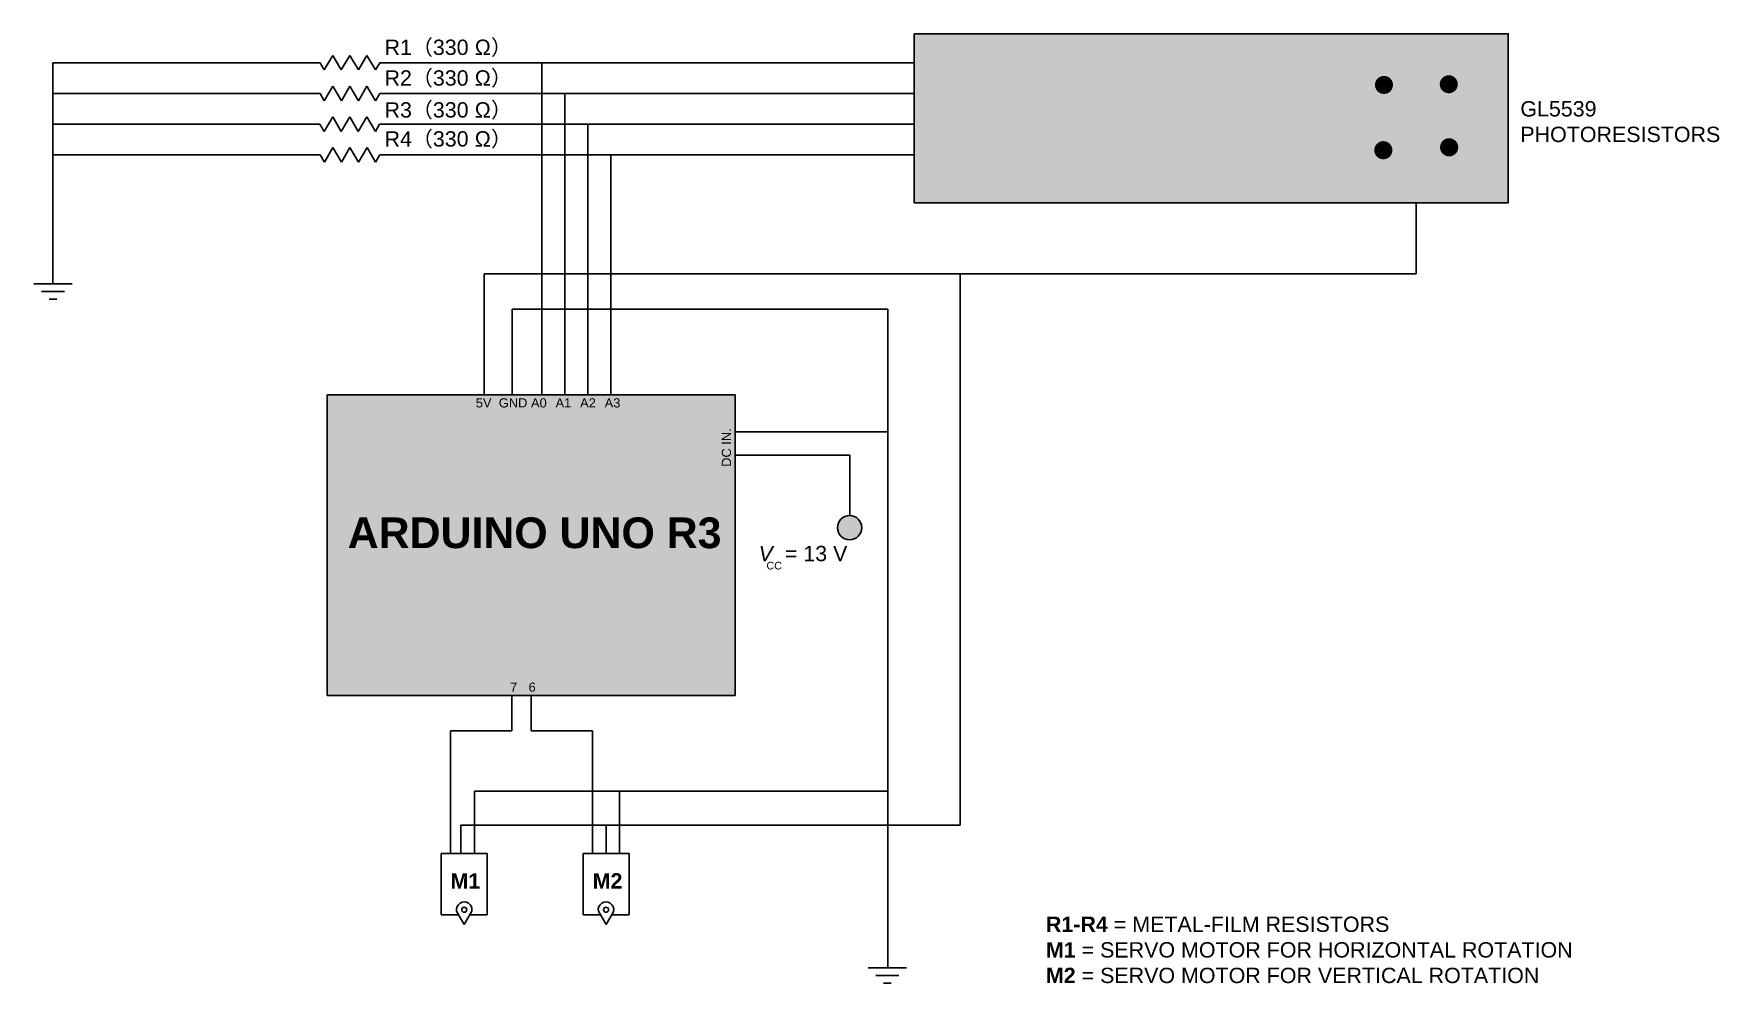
# Model space of a CAD drawing. Header units: inches. Extents: x 1.5 to 12.5, y 5.6 to 11.8.
import ezdxf

# ---------------------------------------------------------------- set-up
doc = ezdxf.new("R2010")
doc.units = ezdxf.units.IN
doc.header["$MEASUREMENT"] = 0
doc.styles.add('Annotative', font='arial.ttf')
doc.styles.add('Arial', font='arial.ttf')
doc.styles.get("Standard").update_dxf_attribs({"font": 'arial.ttf'})

msp = doc.modelspace()

# ---------------------------------------------------------------- hatches: boundary and pattern name
at = {"true_color": 0x939598}
h = msp.add_hatch(color=252, dxfattribs=at)
h.dxf.hatch_style = 1
h.paths.add_polyline_path([(11.091, 11.834), (7.217, 11.834), (7.217, 10.733), (11.091, 10.733)])
at = {"true_color": 0xf8991e}
h = msp.add_hatch(color=30, dxfattribs=at)
h.dxf.hatch_style = 1
h.paths.add_polyline_path([(10.429, 11.245), (10.429, 10.794), (10.538, 10.794), (10.538, 11.245)])
h.paths.add_polyline_path([(10.429, 11.803), (10.429, 11.354), (10.538, 11.354), (10.538, 11.803)])
h.paths.add_polyline_path([(10.429, 11.354), (10.429, 11.245), (10.538, 11.245), (10.538, 11.354)])
h.paths.add_polyline_path([(9.959, 11.354), (9.959, 11.245), (10.429, 11.245), (10.429, 11.354)])
h.paths.add_polyline_path([(10.538, 11.354), (10.538, 11.245), (10.968, 11.245), (10.968, 11.354)])
at = {"true_color": 0xfeeab9}
h = msp.add_hatch(color=254, dxfattribs=at)
h.dxf.hatch_style = 1
h.paths.add_polyline_path([(10.323, 11.542, 1), (10.239, 11.459, 1)])
h = msp.add_hatch(color=254, dxfattribs=at)
h.dxf.hatch_style = 1
h.paths.add_polyline_path([(10.745, 11.547, 1), (10.662, 11.463, 1)])
h = msp.add_hatch(color=254, dxfattribs=at)
h.dxf.hatch_style = 1
h.paths.add_polyline_path([(10.319, 11.117, 1), (10.235, 11.033, 1)])
h = msp.add_hatch(color=254, dxfattribs=at)
h.dxf.hatch_style = 1
h.paths.add_polyline_path([(10.748, 11.136, 1), (10.664, 11.052, 1)])
at = {"true_color": 0x258d93}
h = msp.add_hatch(color=137, dxfattribs=at)
h.dxf.hatch_style = 1
h.paths.add_polyline_path([(3.392, 9.481), (3.392, 7.521), (6.052, 7.521), (6.052, 9.481)])
h = msp.add_hatch(color=256)
h.dxf.hatch_style = 1
h.paths.add_polyline_path([(6.718, 8.614, 1), (6.876, 8.614, 1)])

# ---------------------------------------------------------------- linework, layer by layer
for p, q in [((3.372, 11.598), (3.428, 11.693)), ((3.428, 11.693), (3.483, 11.598)), ((3.483, 11.598), (3.539, 11.693)), ((3.539, 11.693), (3.595, 11.598)), ((3.595, 11.598), (3.65, 11.693)), ((3.65, 11.693), (3.706, 11.598)), ((3.319, 11.645), (1.602, 11.645)), ((1.602, 11.645), (1.602, 10.206)), ((3.345, 11.645), (3.319, 11.645)), ((3.345, 11.645), (3.372, 11.598)), ((3.706, 11.598), (3.734, 11.645)), ((3.734, 11.645), (3.769, 11.645)), ((4.791, 11.645), (3.769, 11.645)), ((3.319, 11.445), (1.601, 11.445)), ((3.345, 11.445), (3.319, 11.445)), ((3.345, 11.445), (3.372, 11.398)), ((3.372, 11.398), (3.428, 11.493)), ((3.428, 11.493), (3.484, 11.398)), ((3.484, 11.398), (3.539, 11.493)), ((3.539, 11.493), (3.595, 11.398)), ((3.595, 11.398), (3.65, 11.493)), ((3.65, 11.493), (3.706, 11.398)), ((3.706, 11.398), (3.734, 11.445)), ((3.734, 11.445), (3.769, 11.445)), ((4.941, 11.445), (3.769, 11.445)), ((3.319, 11.245), (1.601, 11.245)), ((3.344, 11.245), (3.319, 11.245)), ((3.344, 11.245), (3.372, 11.198)), ((3.372, 11.198), (3.428, 11.293)), ((3.428, 11.293), (3.483, 11.198)), ((3.483, 11.198), (3.539, 11.293)), ((3.539, 11.293), (3.594, 11.198)), ((3.594, 11.198), (3.65, 11.293)), ((3.65, 11.293), (3.706, 11.198)), ((3.706, 11.198), (3.733, 11.245)), ((3.733, 11.245), (3.768, 11.245)), ((5.091, 11.245), (3.768, 11.245)), ((3.32, 11.045), (1.601, 11.045)), ((3.345, 11.045), (3.32, 11.045)), ((3.345, 11.045), (3.373, 10.998)), ((3.373, 10.998), (3.428, 11.093)), ((3.428, 11.093), (3.484, 10.998)), ((3.484, 10.998), (3.539, 11.093)), ((3.539, 11.093), (3.595, 10.998)), ((3.595, 10.998), (3.651, 11.093)), ((3.651, 11.093), (3.706, 10.998)), ((3.706, 10.998), (3.734, 11.045)), ((3.734, 11.045), (3.769, 11.045)), ((5.241, 11.045), (3.769, 11.045)), ((1.478, 10.205), (1.728, 10.205)), ((1.528, 10.155), (1.678, 10.155)), ((1.578, 10.105), (1.628, 10.105)), ((4.598, 9.481), (4.598, 10.039)), ((4.598, 10.039), (7.046, 10.039)), ((7.046, 9.24), (7.046, 10.039)), ((3.392, 9.481), (3.392, 7.521)), ((6.052, 9.481), (3.392, 9.481)), ((6.052, 7.521), (6.052, 9.481)), ((7.046, 9.24), (6.052, 9.24)), ((7.046, 6.897), (7.046, 9.24)), ((3.392, 7.521), (6.052, 7.521)), ((4.352, 6.49), (4.352, 6.897)), ((4.352, 6.897), (7.046, 6.897)), ((5.297, 6.49), (5.297, 6.897)), ((7.046, 6.897), (7.046, 5.745)), ((4.285, 6.49), (4.135, 6.49)), ((4.135, 6.49), (4.135, 6.09)), ((4.285, 6.49), (4.435, 6.49)), ((4.435, 6.09), (4.435, 6.49)), ((5.209, 6.49), (5.059, 6.49)), ((5.059, 6.49), (5.059, 6.09)), ((5.209, 6.49), (5.359, 6.49)), ((5.359, 6.09), (5.359, 6.49)), ((4.135, 6.09), (4.249, 6.09)), ((4.285, 6.028), (4.235, 6.115)), ((4.285, 6.028), (4.334, 6.115)), ((4.32, 6.09), (4.435, 6.09)), ((5.059, 6.09), (5.174, 6.09)), ((5.209, 6.028), (5.159, 6.115)), ((5.209, 6.028), (5.259, 6.115)), ((5.244, 6.09), (5.359, 6.09)), ((6.919, 5.745), (7.169, 5.745)), ((6.969, 5.695), (7.119, 5.695)), ((7.019, 5.645), (7.069, 5.645))]:
    msp.add_line(p, q)
at = {"color": 6}
for p, q in [((4.791, 9.481), (4.791, 11.645)), ((4.791, 11.645), (6.038, 11.645)), ((6.038, 11.645), (7.217, 11.645)), ((4.941, 9.481), (4.941, 11.445)), ((4.941, 11.445), (6.043, 11.445)), ((6.043, 11.445), (7.217, 11.445)), ((5.091, 9.481), (5.091, 11.245)), ((5.091, 11.245), (6.042, 11.245)), ((6.042, 11.245), (7.217, 11.245)), ((5.241, 9.481), (5.241, 11.045)), ((5.241, 11.045), (6.036, 11.045)), ((6.036, 11.045), (7.217, 11.045))]:
    msp.add_line(p, q, dxfattribs=at)
at = {"color": 1}
for p, q in [((10.49, 10.269), (10.49, 10.733)), ((4.414, 9.481), (4.414, 10.269)), ((4.414, 10.269), (10.49, 10.269)), ((7.517, 6.675), (7.517, 10.269)), ((6.052, 9.087), (6.799, 9.087)), ((6.799, 9.087), (6.799, 8.693)), ((4.263, 6.49), (4.263, 6.675)), ((4.263, 6.675), (7.517, 6.675)), ((5.209, 6.49), (5.209, 6.675))]:
    msp.add_line(p, q, dxfattribs=at)
at = {"color": 40, "true_color": 0xf8d731}
for p, q in [((4.594, 7.521), (4.594, 7.29)), ((4.721, 7.521), (4.721, 7.291)), ((4.594, 7.29), (4.194, 7.29)), ((4.194, 7.29), (4.194, 6.49)), ((4.721, 7.291), (5.121, 7.291)), ((5.121, 7.291), (5.121, 6.491))]:
    msp.add_line(p, q, dxfattribs=at)
msp.add_lwpolyline([(7.217, 11.834), (11.091, 11.834), (11.091, 10.733), (7.217, 10.733)], close=True)
at = {"color": 1}
msp.add_circle((6.797, 8.614), 0.0792, dxfattribs=at)
for centre in [(4.285, 6.124), (5.209, 6.124)]:
    msp.add_circle(centre, 0.0164)
for centre in [(4.285, 6.124), (5.209, 6.124)]:
    msp.add_arc(centre, 0.0505, 349.9764, 189.9639)

# ---------------------------------------------------------------- texts
at = {"char_height": 0.1, "attachment_point": 1, "style": 'Arial'}
for s, insert in [('R1{\\fSimSun|b0|i0|c134|p2;（}330 Ω{\\fSimSun|b0|i0|c134|p2;）}', (3.765, 11.796)), ('R2{\\fSimSun|b0|i0|c134|p2;（}330 Ω{\\fSimSun|b0|i0|c134|p2;）}', (3.765, 11.596)), ('R3{\\fSimSun|b0|i0|c134|p2;（}330 Ω{\\fSimSun|b0|i0|c134|p2;）}', (3.765, 11.388)), ('R4{\\fSimSun|b0|i0|c134|p2;（}330 Ω{\\fSimSun|b0|i0|c134|p2;）}', (3.765, 11.199))]:
    msp.add_mtext_dynamic_manual_height_columns(s, width=0.94976, gutter_width=1, heights=[0.0713], dxfattribs=dict(at, insert=insert))
at = {"attachment_point": 1}
for s, width, heights, insert, char_height in [('GL5539\\PPHOTORESISTORS', 1.29449, [0.577], (11.17, 11.395), 0.1), ('5V', 0.50826, [0], (4.36, 9.458), 0.06), ('GND', 0.50826, [0], (4.51, 9.458), 0.06), ('A0', 0.50826, [0], (4.72, 9.458), 0.06), ('A1', 0.50826, [0], (4.88, 9.458), 0.06), ('A2', 0.50826, [0], (5.04, 9.458), 0.06), ('A3', 0.50826, [0], (5.2, 9.458), 0.06), ('{\\fArial|b1|i0|c0|p34;ARDUINO UNO R3}', 2.43988, [0.682], (3.525, 8.681), 0.2), ('{\\fArial|b0|i1|c0|p34;V}  = 13 V', 1.00651, [0.432], (6.204, 8.496), 0.1), ('CC', 0.42319, [0], (6.255, 8.392), 0.05), ('7', 0.45297, [0], (4.584, 7.605), 0.06), ('6', 0.45297, [0], (4.704, 7.605), 0.06), ('{\\fArial|b1|i0|c0|p34;M1}', 0.53892, [0], (4.195, 6.361), 0.1), ('{\\fArial|b1|i0|c0|p34;M2}', 0.53892, [0], (5.122, 6.362), 0.1), ('{\\fArial|b1|i0|c0|p34;R1-R4} = METAL-FILM RESISTORS\\P{\\fArial|b1|i0|c0|p34;M1} = SERVO MOTOR FOR HORIZONTAL ROTATION\\P{\\fArial|b1|i0|c0|p34;M2} = SERVO MOTOR FOR VERTICAL ROTATION', 3.66306, [1.162], (8.077, 6.079), 0.1)]:
    msp.add_mtext_dynamic_manual_height_columns(s, width=width, gutter_width=1, heights=heights, dxfattribs=dict(at, insert=insert, char_height=char_height))
at = {"insert": (5.964, 9.011), "char_height": 0.06, "width": 0.62118, "attachment_point": 1, "rotation": 90, "style": 'Annotative'}
msp.add_mtext('DC IN.', dxfattribs=at)

doc.saveas('drawing.dxf')
